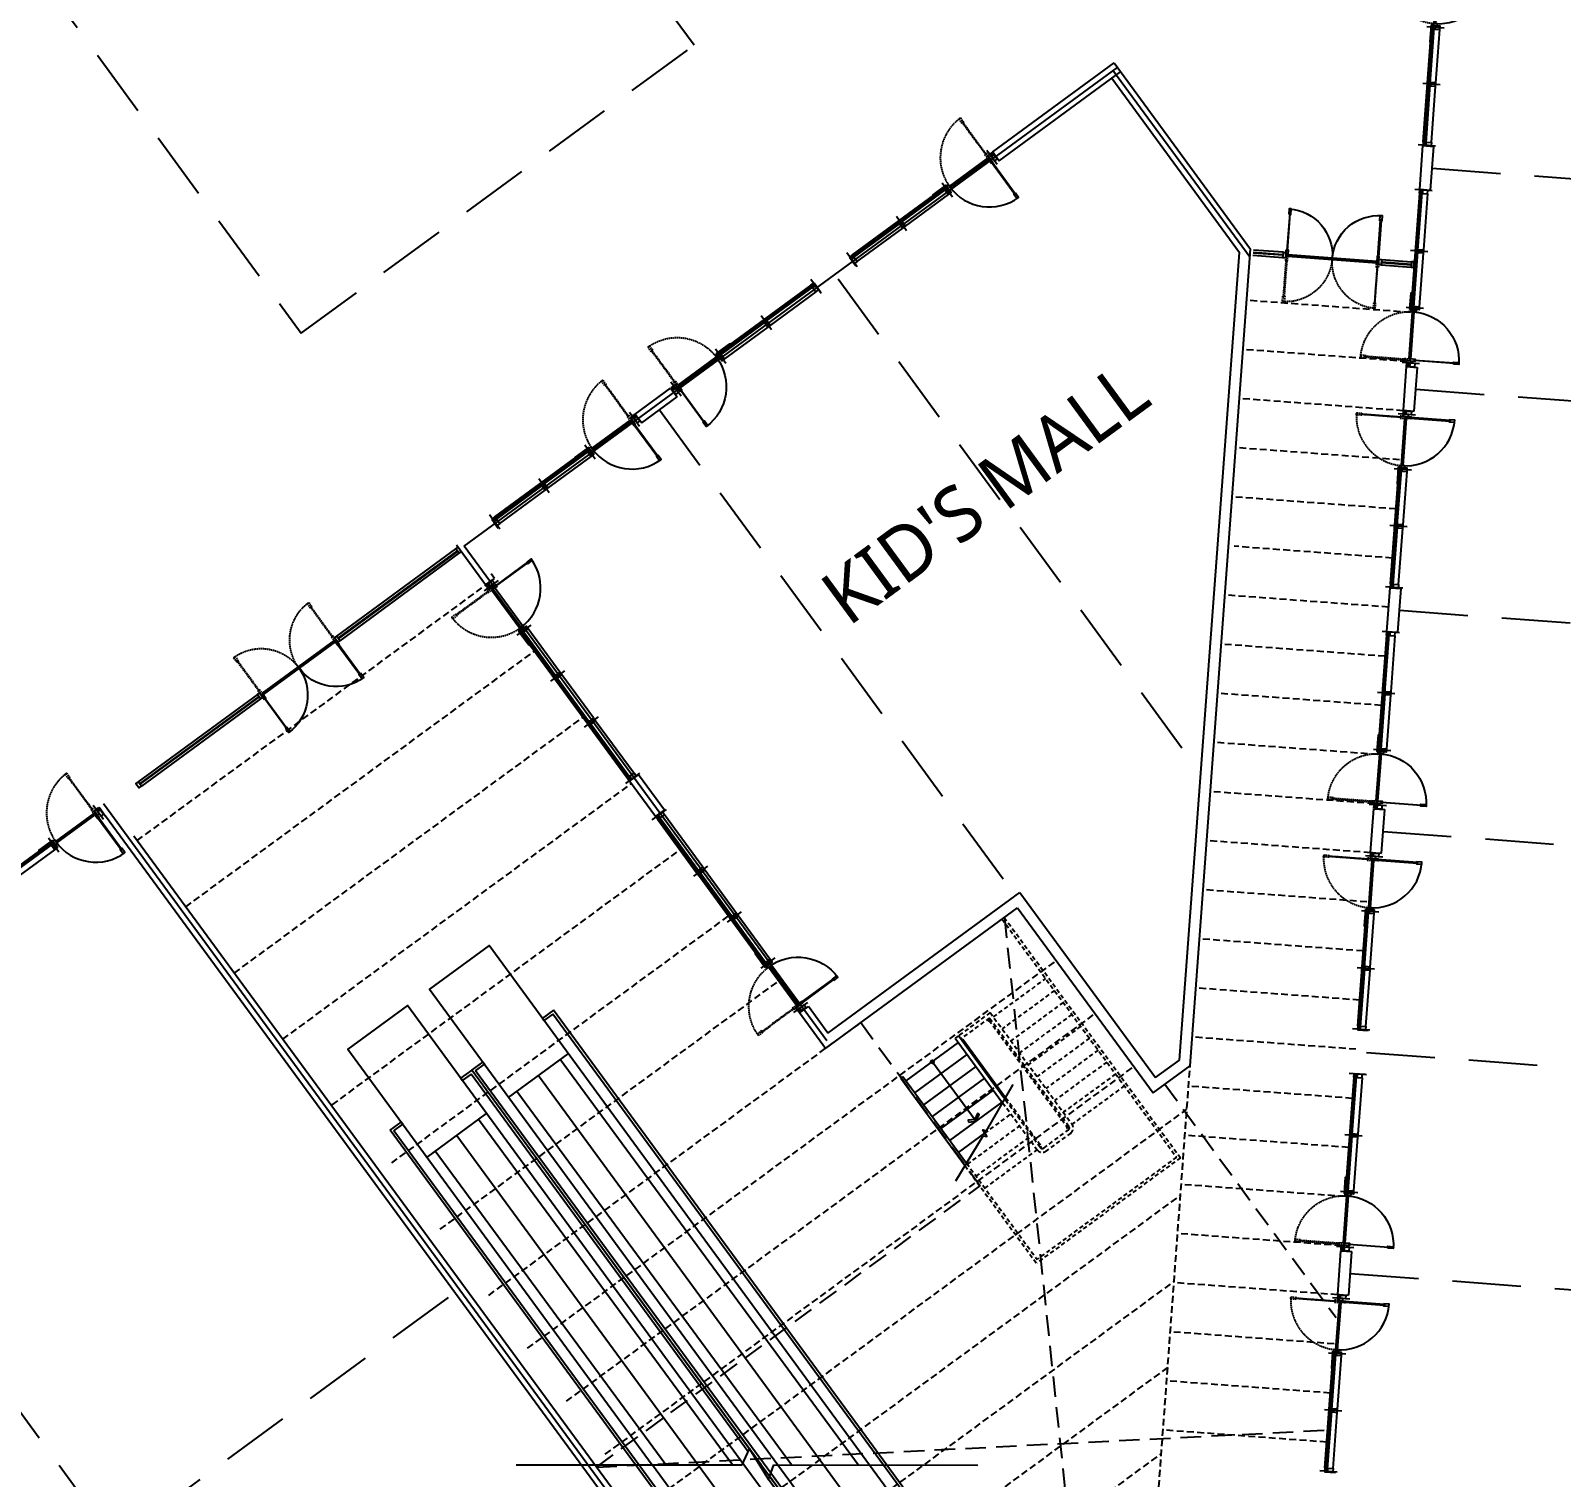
# Model space of a CAD drawing. Header units: millimetres. Extents: x 75184266 to 76346726, y -35850126 to -33679385.
# Drawn here: x 75520784 to 75548755, y -34946140 to -34919703 of the extents above; entities that cross this region are included whole.
import ezdxf
from ezdxf.enums import TextEntityAlignment as Align

# ---------------------------------------------------------------- set-up
doc = ezdxf.new("R2010")
doc.units = ezdxf.units.MM
doc.header["$LTSCALE"] = 50
doc.header["$MEASUREMENT"] = 0
for name, pattern in [('XR-1F-PLAN$0$CEN', [62, 60, -1, 0, -1]), ('XR-1F-PLAN$0$HIDDEN', [0.375, 0.25, -0.125]), ('XR-지하3층$0$-HID', [2.5, 1.5, -1]), ('XR-지하3층$0$HIDDEN', [0.375, 0.25, -0.125])]:
    doc.linetypes.add(name, pattern=pattern)
doc.layers.get('Defpoints').update_dxf_attribs({"color": 51, "linetype": 'CONTINUOUS'})
for name, color, linetype in [('AA-MKXS', 3, 'CONTINUOUS'), ('XR-1F-PLAN$0$A-CEN02', 27, 'XR-1F-PLAN$0$CEN'), ('XR-1F-PLAN$0$A-DOR-FRAME', 7, 'CONTINUOUS'), ('XR-1F-PLAN$0$A-DOR-GL', 142, 'CONTINUOUS'), ('XR-1F-PLAN$0$A-DOR-HID', 9, 'XR-1F-PLAN$0$HIDDEN'), ('XR-1F-PLAN$0$A-DOR-TRACE', 8, 'CONTINUOUS'), ('XR-1F-PLAN$0$A-FRAME', 1, 'CONTINUOUS'), ('XR-1F-PLAN$0$A-HDCP7', 7, 'CONTINUOUS'), ('XR-1F-PLAN$0$A-WIN-ELE8', 8, 'CONTINUOUS'), ('XR-지하3층$0$CON', 2, 'CONTINUOUS'), ('XR-지하3층$0$HD', 7, 'CONTINUOUS'), ('XR-지하3층$0$난간', 6, 'CONTINUOUS')]:
    doc.layers.add(name, color=color, linetype=linetype)
doc.layers.add('건축', color=8, linetype='CONTINUOUS', plot=False)
doc.styles.add('XR-지하3층$0$맑은고딕', font='')
doc.styles.get('XR-지하3층$0$맑은고딕').set_extended_font_data('Malgun Gothic')

# ---------------------------------------------------------------- blocks, each defined once
blk = doc.blocks.new('XR-지하3층$0$에스컬레이터')
at = {"layer": 'XR-지하3층$0$난간'}
for p, q in [((-6134, 2778), (-6134, 2528)), ((4171, 2778), (-6134, 2778)), ((-6084, 2528), (-6134, 2528)), ((-6084, 2728), (-6084, 2528)), ((4135, 2728), (-6084, 2728)), ((-5334, 1177), (-5334, 2527)), ((3860, 2355), (-5334, 2343)), ((-5334, 1853), (3489, 1849)), ((-6133, 928), (-6133, 1178)), ((-6083, 1178), (-6133, 1178)), ((-6083, 978), (-6083, 1178)), ((3140, 1374), (-5334, 1363)), ((2812, 928), (-6133, 928)), ((2812, 928), (-6133, 928)), ((-6133, 927), (-6133, 677)), ((3070, 927), (-6133, 927)), ((3038, 978), (-6083, 978)), ((-6083, 877), (-6083, 677)), ((2477, 877), (-6083, 877)), ((-6083, 677), (-6133, 677)), ((-5333, -674), (-5334, 676)), ((2499, 503), (-5334, 493)), ((-5334, 3), (2129, -1)), ((1779, -478), (-5333, -487)), ((-6132, -923), (-6132, -673)), ((-6082, -673), (-6132, -673)), ((-6082, -873), (-6082, -673)), ((1452, -923), (-6132, -923)), ((1452, -923), (-6132, -923)), ((1488, -873), (-6082, -873))]:
    blk.add_line(p, q, dxfattribs=at)
at = {"layer": 'XR-지하3층$0$난간', "color": 8}
for p, q in [((13413, 2728), (4135, 2728)), ((13463, 2778), (4171, 2778)), ((12666, 1188), (12666, 2538)), ((13413, 2728), (13413, 2528)), ((13413, 2528), (13463, 2528)), ((13463, 2778), (13463, 2528)), ((15113, 2520), (15112, 1170)), ((3490, 1850), (12666, 1847)), ((13414, 978), (13414, 1178)), ((13414, 1178), (13464, 1178)), ((13464, 928), (13464, 1178)), ((13414, 978), (3038, 978)), ((13464, 928), (3070, 928)), ((13464, 928), (3070, 928)), ((13463, 927), (3070, 927)), ((13413, 877), (3103, 877)), ((13413, 877), (13413, 677)), ((13463, 927), (13463, 677)), ((12665, -679), (12667, 671)), ((13413, 677), (13463, 677)), ((15113, 669), (15112, -681)), ((2130, 0), (12666, -4)), ((13414, -873), (13414, -673)), ((13414, -673), (13464, -673)), ((13464, -923), (13464, -673)), ((13464, -923), (1452, -923)), ((13464, -923), (1452, -923)), ((13414, -873), (1488, -873))]:
    blk.add_line(p, q, dxfattribs=at)
at = {"layer": 'XR-지하3층$0$난간'}
for points in [[(2949, 1115), (5156, 4118)], [(3984, 2523), (-7781, 2529), (-7782, 1179), (2993, 1174)], [(2605, 646), (2450, 927), (3103, 877), (2949, 1115)], [(2625, 673), (-7781, 678), (-7782, -672), (1633, -676)], [(159, -2682), (2605, 646)]]:
    blk.add_lwpolyline(points, dxfattribs=at)
at = {"layer": 'XR-지하3층$0$난간', "color": 8}
for points in [[(15113, 2520), (3985, 2524)], [(2993, 1175), (15112, 1170)], [(15113, 669), (2625, 674)], [(1634, -675), (15112, -681)]]:
    blk.add_lwpolyline(points, dxfattribs=at)
blk = doc.blocks.new('XR-지하3층$0$A$C6B0820DB')
at = {"layer": 'XR-지하3층$0$CON', "ltscale": 100}
blk.add_line((-5210, 1416, 0), (-5210, 1416, 0), dxfattribs=at)
at = {"layer": 'XR-지하3층$0$HD', "linetype": 'XR-지하3층$0$-HID'}
for p, q in [((-5260, -3978), (-5260, 1466, 0)), ((-5260, 1466, 0), (-2000, 1466, 0)), ((-5210, -3978), (-5210, 1416, 0)), ((-5210, 1416, 0), (-2050, 1416, 0)), ((-2050, -762), (-2050, 1416)), ((-2000, -741), (-2000, 1466)), ((-5210, -198, 0), (-4025, -198, 0)), ((-4025, -2728), (-4025, -198, 0)), ((-3955, -198, 0), (-3955, -2658)), ((-3925, -2628), (-3925, -198, 0)), ((-3910, -83), (-3350, -83)), ((-3350, -153), (-3910, -153)), ((-3335, -1309), (-3335, -198)), ((-3305, -198), (-3305, -1296)), ((-3235, -1265), (-3235, -198)), ((-2050, -198), (-3235, -198)), ((-5210, -468, 0), (-4025, -468, 0)), ((-2050, -468), (-3235, -468)), ((-5210, -738, 0), (-4025, -738, 0)), ((-2050, -738), (-3235, -738)), ((-5210, -1008, 0), (-4025, -1008, 0)), ((-2642, -1008), (-3235, -1008)), ((-5210, -1278), (-4025, -1278)), ((-5210, -1548), (-4025, -1548)), ((-5210, -1818), (-4025, -1818)), ((-5210, -2088), (-4025, -2088)), ((-5210, -2358), (-4025, -2358)), ((-4025, -2628), (-5210, -2628)), ((-4025, -2728), (-3305, -2728)), ((-3925, -2628), (-3955, -2628)), ((-3955, -2658), (-3305, -2658)), ((-5210, -3978), (-5260, -3978))]:
    blk.add_line(p, q, dxfattribs=at)
at = {"layer": 'XR-지하3층$0$HD', "ltscale": 10}
for p, q in [((-3955, -198, 0), (-3925, -198, 0)), ((-3925, -198, 0), (-3895, -198, 0)), ((-3335, -198), (-3305, -198)), ((-3955, -468, 0), (-3925, -468, 0)), ((-3335, -468), (-3305, -468)), ((-3955, -738, 0), (-3925, -738, 0)), ((-3335, -738), (-3305, -738)), ((-2050, -2728), (-2050, -762)), ((-2000, -2728), (-2000, -741)), ((-3955, -1008, 0), (-3925, -1008, 0)), ((-3335, -1008), (-3305, -1008)), ((-2050, -1008), (-2642, -1008)), ((-3955, -1278), (-3925, -1278)), ((-3335, -1278), (-3305, -1278)), ((-3335, -2628), (-3335, -1309)), ((-3305, -1296), (-3305, -2728)), ((-3235, -2728), (-3235, -1265)), ((-2050, -1278), (-3235, -1278)), ((-2642, -2628), (-2642, -1278)), ((-3955, -1548), (-3925, -1548)), ((-3335, -1548), (-3305, -1548)), ((-2050, -1548), (-3235, -1548)), ((-3955, -1818), (-3925, -1818)), ((-3335, -1818), (-3305, -1818)), ((-2050, -1818), (-3235, -1818)), ((-3955, -2088), (-3925, -2088)), ((-3335, -2088), (-3305, -2088)), ((-2050, -2088), (-3235, -2088)), ((-3955, -2358), (-3925, -2358)), ((-3335, -2358), (-3305, -2358)), ((-2050, -2358), (-3235, -2358)), ((-3925, -2628), (-3895, -2628)), ((-3335, -2628), (-3305, -2628)), ((-3305, -2728), (-3235, -2728)), ((-2050, -2628), (-3235, -2628)), ((-2000, -2728), (-2050, -2728))]:
    blk.add_line(p, q, dxfattribs=at)
at = {"layer": 'XR-지하3층$0$HD', "ltscale": 10, "elevation": 0}
blk.add_lwpolyline([(-1700, -617), (-2593, -988), (-2638, -937), (-2647, -1078), (-2692, -1027), (-3584, -1419)], dxfattribs=at)
blk.add_lwpolyline([(-2522, -1346), (-2642, -1278), (-2762, -1346), (-2745, -1376), (-2642, -1317), (-2539, -1376)], close=True, dxfattribs=at)
at = {"layer": 'XR-지하3층$0$HD', "ltscale": 10}
blk.add_circle((-2642, -2628), 30, dxfattribs=at)
blk.add_circle((-2642, -2628), 30, dxfattribs=at)
at = {"layer": 'XR-지하3층$0$HD', "linetype": 'XR-지하3층$0$-HID'}
for centre, radius, start, end in [((-3910, -198), 115, 90, 180), ((-3910, -198), 45, 90, 180), ((-3350, -198), 115, 0, 90), ((-3350, -198), 45, 0, 90)]:
    blk.add_arc(centre, radius, start, end, dxfattribs=at)
blk = doc.blocks.new('XR-1F-PLAN$0$A$C10B20476')
at = {"layer": 'Defpoints'}
for p, q in [((134, 35), (110, 35)), ((110, 35), (110, 0)), ((134, 35), (134, 0))]:
    blk.add_line(p, q, dxfattribs=at)
at = {"layer": 'XR-1F-PLAN$0$A-CEN02', "linetype": 'Continuous'}
blk.add_line((318, 80), (0, 80), dxfattribs=at)
at = {"layer": 'XR-1F-PLAN$0$A-FRAME'}
for p, q in [((144, 80), (110, 80)), ((110, 56), (144, 56)), ((110, 43), (144, 43)), ((144, 20), (134, 20))]:
    blk.add_line(p, q, dxfattribs=at)
for points in [[(88, 20), (88, 80)], [(110, 35), (110, 80)], [(122, 48), (144, 48), (144, 20), (238, 20), (238, 80), (144, 80), (144, 51), (122, 51), (122, 48)]]:
    blk.add_lwpolyline(points, dxfattribs=at)
blk = doc.blocks.new('XR-1F-PLAN$0$A$C491451C1')
at = {"layer": 'Defpoints'}
for p, q in [((15, 208), (-20, 208)), ((15, 184), (-20, 184)), ((15, 184), (15, 208)), ((45, 208), (45, 184)), ((45, 208), (80, 208)), ((45, 184), (80, 184))]:
    blk.add_line(p, q, dxfattribs=at)
at = {"layer": 'XR-1F-PLAN$0$A-CEN02', "linetype": 'Continuous'}
blk.add_line((30, 0), (30, 318), dxfattribs=at)
at = {"layer": 'XR-1F-PLAN$0$A-FRAME'}
for p, q in [((0, 174), (0, 184)), ((24, 208), (24, 174)), ((37, 208), (37, 174)), ((60, 174), (60, 184))]:
    blk.add_line(p, q, dxfattribs=at)
for points in [[(0, 230), (60, 230)], [(29, 196), (29, 174), (0, 174), (0, 80), (60, 80), (60, 174), (32, 174), (32, 196), (29, 196)], [(15, 208), (45, 208)]]:
    blk.add_lwpolyline(points, dxfattribs=at)
blk = doc.blocks.new('XR-1F-PLAN$0$A$C7F517DA1')
at = {"layer": 'XR-1F-PLAN$0$A-DOR-FRAME', "ltscale": 0.5, "elevation": 0}
for points in [[(50, 1675), (60, 1675), (60, 1690), (75, 1690), (75, 1675), (85, 1675), (85, 1775), (50, 1775)], [(50, 925), (10, 925), (10, 825), (50, 825)], [(990, 925), (950, 925), (950, 825), (990, 825)]]:
    blk.add_lwpolyline(points, close=True, dxfattribs=at)
blk.add_lwpolyline([(50, 875), (50, 975), (60, 975), (60, 960), (75, 960), (75, 975), (85, 975), (85, 875), (50, 875)], dxfattribs=at)
at = {"layer": 'XR-1F-PLAN$0$A-DOR-GL', "elevation": 0}
blk.add_lwpolyline([(62, 962), (72, 962), (72, 1687), (62, 1687)], close=True, dxfattribs=at)
at = {"layer": 'XR-1F-PLAN$0$A-DOR-HID', "ltscale": 2, "elevation": 0}
blk.add_lwpolyline([(50, 875), (50, 775), (60, 775), (60, 790), (75, 790), (75, 775), (85, 775), (85, 875), (50, 875)], dxfattribs=at)
for points in [[(62, 788), (72, 788), (72, 63), (62, 63)], [(50, 75), (60, 75), (60, 60), (75, 60), (75, 75), (85, 75), (85, -25), (50, -25)]]:
    blk.add_lwpolyline(points, close=True, dxfattribs=at)
at = {"layer": 'XR-1F-PLAN$0$A-DOR-HID', "ltscale": 2}
blk.add_arc((50, 875, 0), 900, 270, 0, dxfattribs=at)
at = {"layer": 'XR-1F-PLAN$0$A-DOR-TRACE'}
blk.add_arc((50, 875, 0), 900, 0, 90, dxfattribs=at)
at = {"layer": 'XR-1F-PLAN$0$A-WIN-ELE8'}
for p, q in [((85, 890, 0), (950, 890, 0)), ((85, 860, 0), (950, 860, 0))]:
    blk.add_line(p, q, dxfattribs=at)
blk = doc.blocks.new('SW-4.05')
at = {"layer": 'AA-MKXS', "ltscale": 0.5}
for p, q in [((0, -200), (0, 0)), ((3250, -200, 0), (3250, 0, 0))]:
    blk.add_line(p, q, dxfattribs=at)
at = {"layer": 'XR-1F-PLAN$0$A-DOR-GL', "elevation": 0}
for points in [[(1095, -154), (1095, -178), (2105, -178), (2105, -154)], [(3195, -154), (3195, -178), (2135, -178), (2135, -154)]]:
    blk.add_lwpolyline(points, close=True, dxfattribs=at)
at = {"layer": 'XR-1F-PLAN$0$A-FRAME'}
for p, q in [((10, -200), (10, -178)), ((70, -200), (70, -178)), ((2090, -200), (2090, -178)), ((2150, -200), (2150, -178)), ((3180, -200, 0), (3180, -178, 0)), ((3240, -200, 0), (3240, -178, 0))]:
    blk.add_line(p, q, dxfattribs=at)
at = {"layer": 'XR-1F-PLAN$0$A-HDCP7', "elevation": 0}
blk.add_lwpolyline([(1350, -200), (1050, -200), (1050, -215), (1350, -215)], close=True, dxfattribs=at)
at = {"layer": 'XR-1F-PLAN$0$A-WIN-ELE8'}
for p, q in [((2090, -50, 0), (1110, -50, 0)), ((3180, -200, 0), (1110, -200, 0)), ((3180, -50, 0), (2150, -50, 0))]:
    blk.add_line(p, q, dxfattribs=at)
at = {"layer": 'XR-1F-PLAN$0$A-DOR-FRAME', "ltscale": 600, "extrusion": (0, 0, -1), "xscale": -1, "zscale": -1, "rotation": 2.5358915e-09}
blk.add_blockref('XR-1F-PLAN$0$A$C7F517DA1', (-60, -1025, 0), dxfattribs=at)
at = {"layer": 'XR-1F-PLAN$0$A-FRAME', "extrusion": (0, 0, -1), "zscale": -1, "rotation": 90.00000000253594}
blk.add_blockref('XR-1F-PLAN$0$A$C10B20476', (10, -288, 0), dxfattribs=at)
at = {"layer": 'XR-1F-PLAN$0$A-FRAME', "ltscale": 0.5, "extrusion": (0, 0, -1), "xscale": -1, "zscale": -1, "rotation": 180}
for p in [(-1110, 30, 0), (-2150, 30, 0)]:
    blk.add_blockref('XR-1F-PLAN$0$A$C491451C1', p, dxfattribs=at)
at = {"layer": 'XR-1F-PLAN$0$A-FRAME', "xscale": -1, "rotation": 269.999999997464}
blk.add_blockref('XR-1F-PLAN$0$A$C10B20476', (3160, -288, 0), dxfattribs=at)
blk = doc.blocks.new('XR-1F-PLAN$0$양개문')
at = {"layer": 'XR-1F-PLAN$0$A-DOR-FRAME', "ltscale": 0.5}
for points in [[(50, 800), (60, 800), (60, 815), (75, 815), (75, 800), (85, 800), (85, 900), (50, 900)], [(1750, 800), (1740, 800), (1740, 815), (1725, 815), (1725, 800), (1715, 800), (1715, 900), (1750, 900)], [(50, 100), (0, 100), (0, 0), (50, 0)], [(50, 150), (60, 150), (60, 135), (75, 135), (75, 150), (85, 150), (85, 50), (50, 50)], [(1750, 150), (1740, 150), (1740, 135), (1725, 135), (1725, 150), (1715, 150), (1715, 50), (1750, 50)], [(1800, 100), (1750, 100), (1750, 0), (1800, 0)]]:
    blk.add_lwpolyline(points, close=True, dxfattribs=at)
at = {"layer": 'XR-1F-PLAN$0$A-DOR-GL'}
for points in [[(62, 137), (72, 137), (72, 812), (62, 812)], [(1737, 137), (1727, 137), (1727, 812), (1737, 812)]]:
    blk.add_lwpolyline(points, close=True, dxfattribs=at)
at = {"layer": 'XR-1F-PLAN$0$A-DOR-HID', "ltscale": 2}
for points in [[(50, -50), (60, -50), (60, -35), (75, -35), (75, -50), (85, -50), (85, 50), (50, 50)], [(1750, -50), (1740, -50), (1740, -35), (1725, -35), (1725, -50), (1715, -50), (1715, 50), (1750, 50)], [(62, -37), (72, -37), (72, -712), (62, -712)], [(1737, -37), (1727, -37), (1727, -712), (1737, -712)], [(50, -700), (60, -700), (60, -715), (75, -715), (75, -700), (85, -700), (85, -800), (50, -800)], [(1750, -700), (1740, -700), (1740, -715), (1725, -715), (1725, -700), (1715, -700), (1715, -800), (1750, -800)]]:
    blk.add_lwpolyline(points, close=True, dxfattribs=at)
for centre, start, end in [((50, 50), 270, 0), ((1750, 50), 180, 270)]:
    blk.add_arc(centre, 850, start, end, dxfattribs=at)
at = {"layer": 'XR-1F-PLAN$0$A-DOR-TRACE'}
for centre, start, end in [((50, 50), 360, 90), ((1750, 50), 90, 180)]:
    blk.add_arc(centre, 850, start, end, dxfattribs=at)
at = {"layer": 'XR-1F-PLAN$0$A-WIN-ELE8'}
for p, q in [((1715, 65), (85, 65)), ((1715, 35), (85, 35))]:
    blk.add_line(p, q, dxfattribs=at)
blk = doc.blocks.new('SW-10.5')
at = {"layer": 'AA-MKXS', "ltscale": 0.5}
for p, q in [((-200, 4850), (0, 4850)), ((-200, 4840, 0), (-178, 4840, 0)), ((-200, 400), (0, 400)), ((-200, 400), (-200, -400)), ((0, 400), (0, -400)), ((-200, -400), (0, -400)), ((-200, -4840, 0), (-178, -4840, 0)), ((-200, -4850), (0, -4850))]:
    blk.add_line(p, q, dxfattribs=at)
at = {"layer": 'XR-1F-PLAN$0$A-DOR-GL'}
for points in [[(-154, 3755), (-178, 3755), (-178, 2745), (-154, 2745)], [(-154, 1705), (-178, 1705), (-178, 2715), (-154, 2715)], [(-154, 455), (-178, 455), (-178, 1675), (-154, 1675)], [(-154, -455), (-178, -455), (-178, -1675), (-154, -1675)], [(-154, -1705), (-178, -1705), (-178, -2715), (-154, -2715)], [(-154, -3755), (-178, -3755), (-178, -2745), (-154, -2745)]]:
    blk.add_lwpolyline(points, close=True, dxfattribs=at)
at = {"layer": 'XR-1F-PLAN$0$A-FRAME'}
for p, q in [((-200, 4780, 0), (-178, 4780, 0)), ((-200, 2760, 0), (-178, 2760, 0)), ((-200, 2700, 0), (-178, 2700, 0)), ((-200, 1720, 0), (-178, 1720, 0)), ((-200, 1660, 0), (-178, 1660, 0)), ((-200, 470, 0), (-178, 470, 0)), ((-200, 410, 0), (-178, 410, 0)), ((-200, -410, 0), (-178, -410, 0)), ((-200, -470, 0), (-178, -470, 0)), ((-200, -1660, 0), (-178, -1660, 0)), ((-200, -1720, 0), (-178, -1720, 0)), ((-200, -2700, 0), (-178, -2700, 0)), ((-200, -2760, 0), (-178, -2760, 0)), ((-200, -4780, 0), (-178, -4780, 0))]:
    blk.add_line(p, q, dxfattribs=at)
at = {"layer": 'XR-1F-PLAN$0$A-HDCP7'}
for points in [[(-200, 3500), (-200, 3800), (-215, 3800), (-215, 3500)], [(-200, -3500), (-200, -3800), (-215, -3800), (-215, -3500)]]:
    blk.add_lwpolyline(points, close=True, dxfattribs=at)
at = {"layer": 'XR-1F-PLAN$0$A-WIN-ELE8'}
for p, q in [((-200, 1725, 0), (-200, 3740)), ((-50, 2760), (-50, 3740)), ((-50, 1725, 0), (-50, 2700)), ((-200, 470, 0), (-200, 1660)), ((-50, 1660), (-50, 470)), ((-200, -1660), (-200, -470)), ((-50, -1660), (-50, -470)), ((-200, -1725, 0), (-200, -3740)), ((-50, -1725, 0), (-50, -2700)), ((-50, -2760), (-50, -3740))]:
    blk.add_line(p, q, dxfattribs=at)
at = {"layer": 'XR-1F-PLAN$0$A-DOR-FRAME', "ltscale": 600, "extrusion": (0, 0, -1), "xscale": -1, "zscale": -1, "rotation": 90}
blk.add_blockref('XR-1F-PLAN$0$A$C7F517DA1', (1025, 4790, 0), dxfattribs=at)
at = {"layer": 'XR-1F-PLAN$0$A-DOR-FRAME', "ltscale": 600, "extrusion": (0, 0, -1), "zscale": -1, "rotation": 90}
blk.add_blockref('XR-1F-PLAN$0$A$C7F517DA1', (1025, -4790, 0), dxfattribs=at)
at = {"layer": 'XR-1F-PLAN$0$A-FRAME', "extrusion": (0, 0, -1), "zscale": -1, "rotation": 180}
blk.add_blockref('XR-1F-PLAN$0$A$C10B20476', (288, 4860), dxfattribs=at)
at = {"layer": 'XR-1F-PLAN$0$A-FRAME', "ltscale": 0.5, "extrusion": (0, 0, -1), "xscale": -1, "zscale": -1, "rotation": 270}
for p in [(-30, 3740), (-30, 2700), (-30, 1660)]:
    blk.add_blockref('XR-1F-PLAN$0$A$C491451C1', p, dxfattribs=at)
at = {"layer": 'XR-1F-PLAN$0$A-FRAME', "xscale": -1, "rotation": 180}
blk.add_blockref('XR-1F-PLAN$0$A$C10B20476', (-288, 490), dxfattribs=at)
at = {"layer": 'XR-1F-PLAN$0$A-FRAME'}
blk.add_blockref('XR-1F-PLAN$0$A$C10B20476', (-288, -490), dxfattribs=at)
at = {"layer": 'XR-1F-PLAN$0$A-FRAME', "ltscale": 0.5, "extrusion": (0, 0, -1), "zscale": -1, "rotation": 270}
for p in [(-30, -1660), (-30, -2700), (-30, -3740)]:
    blk.add_blockref('XR-1F-PLAN$0$A$C491451C1', p, dxfattribs=at)
at = {"layer": 'XR-1F-PLAN$0$A-FRAME', "extrusion": (0, 0, -1), "xscale": -1, "zscale": -1, "rotation": 359.9999999999999}
blk.add_blockref('XR-1F-PLAN$0$A$C10B20476', (288, -4860), dxfattribs=at)
blk = doc.blocks.new('SW-3.9')
at = {"layer": 'AA-MKXS', "ltscale": 0.5}
for p, q in [((0, 200), (0, 0)), ((2800, 200, 0), (2800, 0, 0))]:
    blk.add_line(p, q, dxfattribs=at)
at = {"layer": 'XR-1F-PLAN$0$A-DOR-GL', "elevation": 0}
for points in [[(1095, 154), (1095, 178), (2105, 178), (2105, 154)], [(2745, 154), (2745, 178), (2135, 178), (2135, 154)]]:
    blk.add_lwpolyline(points, close=True, dxfattribs=at)
at = {"layer": 'XR-1F-PLAN$0$A-FRAME'}
for p, q in [((10, 200), (10, 178)), ((70, 200), (70, 178)), ((2090, 200), (2090, 178)), ((2150, 200), (2150, 178)), ((2730, 200, 0), (2730, 178, 0)), ((2790, 200, 0), (2790, 178, 0))]:
    blk.add_line(p, q, dxfattribs=at)
at = {"layer": 'XR-1F-PLAN$0$A-HDCP7', "elevation": 0}
blk.add_lwpolyline([(1350, 200), (1050, 200), (1050, 215), (1350, 215)], close=True, dxfattribs=at)
at = {"layer": 'XR-1F-PLAN$0$A-WIN-ELE8'}
for p, q in [((2730, 200, 0), (1110, 200, 0)), ((2090, 50, 0), (1110, 50, 0)), ((2730, 50, 0), (2150, 50, 0))]:
    blk.add_line(p, q, dxfattribs=at)
at = {"layer": 'XR-1F-PLAN$0$A-DOR-FRAME', "ltscale": 600, "extrusion": (0, 0, -1), "zscale": -1, "rotation": 179.9999999825117}
blk.add_blockref('XR-1F-PLAN$0$A$C7F517DA1', (-60, 1025, 0), dxfattribs=at)
at = {"layer": 'XR-1F-PLAN$0$A-FRAME'}
for p, rotation in [((-10, 288, 0), 270.0000000174883), ((2710, 288, 0), 270.0000000174886)]:
    blk.add_blockref('XR-1F-PLAN$0$A$C10B20476', p, dxfattribs=dict(at, rotation=rotation))
at = {"layer": 'XR-1F-PLAN$0$A-FRAME', "ltscale": 0.5, "extrusion": (0, 0, -1), "zscale": -1}
for p in [(-1110, -30, 0), (-2150, -30, 0)]:
    blk.add_blockref('XR-1F-PLAN$0$A$C491451C1', p, dxfattribs=at)

msp = doc.modelspace()

# ---------------------------------------------------------------- linework, layer by layer
at = {"layer": '건축', "ltscale": 0.5}
for p, q in [((75528706.1, -34929125.5), (75540641.9, -34920374.8)), ((75543065.7, -34923849.9), (75540561.3, -34920433.9)), ((75546166.4, -34922602.5), (75546225.6, -34921804.7)), ((75546365.9, -34922617.3), (75546425.1, -34921819.5)), ((75545866.9, -34926641.4), (75545926.1, -34925843.6)), ((75546066.3, -34926656.2), (75546125.5, -34925858.4)), ((75529098.4, -34929829.8), (75528566.3, -34929104)), ((75535331.2, -34938162.1), (75528706.1, -34929125.5)), ((75529259.7, -34929711.6), (75529200.6, -34929630.9)), ((75545567.3, -34930680.3), (75545626.5, -34929882.5)), ((75545766.8, -34930695.1), (75545825.9, -34929897.3)), ((75538433.4, -34956092.9), (75522114.5, -34933834.2)), ((75545267.8, -34934719.2), (75545326.9, -34933921.4)), ((75545467.2, -34934734), (75545526.4, -34933936.2)), ((75538234.5, -34955990.7), (75522152.1, -34934054.6)), ((75538514.1, -34956033.8), (75522668.1, -34934420.2)), ((75535352.7, -34938022.3), (75538860.9, -34935450.3)), ((75538860.9, -34935450.3), (75541341.3, -34938833.5)), ((75535309.7, -34938301.8), (75538817.8, -34935729.8)), ((75538817.8, -34935729.8), (75541298.2, -34939113)), ((75535352.7, -34938022.3), (75534995, -34937534.4)), ((75535309.7, -34938301.8), (75534833.7, -34937652.7)), ((75544668.7, -34942797.1), (75544727.8, -34941999.2)), ((75544868.1, -34942811.8), (75544927.3, -34942014))]:
    msp.add_line(p, q, dxfattribs=at)
at = {"layer": '건축', "ltscale": 100}
for p, q in [((75538365, -34921920.1), (75540582.8, -34920294.1)), ((75538483.2, -34922081.4), (75540701, -34920455.4)), ((75540582.8, -34920294.1), (75543077, -34923696.3)), ((75540539.7, -34920573.7), (75542872.1, -34923755)), ((75541777.6, -34938513.6), (75542872.1, -34923755)), ((75541970.2, -34938620.4), (75543077, -34923696.3)), ((75531832.5, -34926709.4), (75532477.7, -34926236.4)), ((75531950.8, -34926870.7), (75532595.9, -34926397.7)), ((75541298.2, -34939113), (75541970.2, -34938620.4)), ((75541341.3, -34938833.5), (75541777.6, -34938513.6))]:
    msp.add_line(p, q, dxfattribs=at)
at = {"layer": '건축'}
for p, q in [((75543667, -34923852.4), (75543118.6, -34923811.7)), ((75543670.4, -34923807.5), (75543121.9, -34923766.9)), ((75543671.1, -34923797.6), (75543122.7, -34923756.9)), ((75543674.4, -34923752.7), (75543126, -34923712)), ((75545469.2, -34923885.9), (75546018, -34923926.6, 0)), ((75545461.8, -34923985.6), (75546010.6, -34924026.3, 0)), ((75545465.2, -34923940.7), (75546013.9, -34923981.4, 0)), ((75545465.9, -34923930.7), (75546014.6, -34923971.4, 0)), ((75526378, -34930770.3), (75528555.5, -34929173.9)), ((75526404.6, -34930806.6), (75528582.1, -34929210.2)), ((75526410.6, -34930814.7), (75528588, -34929218.3)), ((75526437.2, -34930851), (75528614.7, -34929254.6)), ((75524926.6, -34931834.4), (75522748.9, -34933431)), ((75524953.2, -34931870.7), (75522775.5, -34933467.3)), ((75524959.1, -34931878.8), (75522781.4, -34933475.4)), ((75524985.7, -34931915.1), (75522808, -34933511.7))]:
    msp.add_line(p, q, dxfattribs=at)
at = {"layer": '건축', "linetype": 'XR-지하3층$0$HIDDEN', "ltscale": 100}
for p, q in [((75535539.6, -34924239.5), (75542165.9, -34933277.7)), ((75532273.4, -34926634.2), (75538780.2, -34935509.4)), ((75532024.7, -34960543.5), (75515942.2, -34938607.3)), ((75515311.5, -34952461.3), (75528537.8, -34942764.5))]:
    msp.add_line(p, q, dxfattribs=at)
at = {"layer": '건축', "linetype": 'XR-지하3층$0$HIDDEN', "ltscale": 10}
for p, q in [((75545999.5, -34924853.3), (75543007.7, -34924631.4)), ((75545932.9, -34925750.9), (75542941.1, -34925528.9)), ((75545866.3, -34926648.4), (75542874.6, -34926426.4)), ((75545799.8, -34927545.9), (75542808, -34927324)), ((75545733.2, -34928443.5), (75542741.4, -34928221.5)), ((75545666.6, -34929341), (75542774.6, -34929126.4)), ((75522730.2, -34934504.8), (75529101.4, -34929833.8)), ((75545600.1, -34930238.5), (75542608.3, -34930016.6)), ((75523617.1, -34935714.6), (75529988.3, -34931043.6)), ((75545533.5, -34931136.1), (75542541.7, -34930914.1)), ((75545466.9, -34932033.6), (75542475.2, -34931811.6)), ((75524504, -34936924.3), (75530875.2, -34932253.3)), ((75545400.4, -34932931.1), (75542408.6, -34932709.2)), ((75525390.9, -34938134), (75531762.1, -34933463)), ((75545333.8, -34933828.7), (75542342, -34933606.7)), ((75545267.3, -34934726.2), (75542275.5, -34934504.2)), ((75526293.7, -34939332), (75532649, -34934672.7)), ((75545200.7, -34935623.8), (75542208.9, -34935401.8)), ((75527381.6, -34940394.4), (75533535.9, -34935882.4)), ((75545134.1, -34936521.3), (75542142.3, -34936299.3)), ((75529865.3, -34943781.3), (75539527.3, -34936697.6)), ((75528268.6, -34941604), (75534422.8, -34937092.1)), ((75545067.6, -34937418.8), (75542075.8, -34937196.9)), ((75529155.7, -34942813.6), (75535951.1, -34937831.6)), ((75530575, -34944749), (75540236.9, -34937665.4)), ((75545001, -34938316.4), (75542009.2, -34938094.4)), ((75531284.6, -34945716.7), (75540946.4, -34938633.1)), ((75540803.2, -34954355.5), (75541970.2, -34938620.4)), ((75544934.4, -34939213.9), (75541942.7, -34938991.9)), ((75531994.2, -34946684.3), (75541911.4, -34939413.6)), ((75544867.9, -34940111.4), (75541876.1, -34939889.5)), ((75544801.3, -34941009), (75541809.5, -34940787)), ((75532703.9, -34947652), (75541794.7, -34940987.1)), ((75544734.7, -34941906.5), (75541743, -34941684.5)), ((75533195.6, -34948779.5), (75541678, -34942560.6)), ((75544668.2, -34942804), (75541676.4, -34942582.1)), ((75544601.6, -34943701.6), (75541609.8, -34943479.6)), ((75533905.1, -34949747.2), (75541561.3, -34944134.2)), ((75544535, -34944599.1), (75541543.3, -34944377.1)), ((75544468.5, -34945496.6), (75541476.7, -34945274.7)), ((75534614.6, -34950715), (75541444.6, -34945707.7))]:
    msp.add_line(p, q, dxfattribs=at)
at = {"layer": '건축', "linetype": 'XR-지하3층$0$HIDDEN', "ltscale": 30}
for p, q in [((75538576.8, -34935906.5), (75541041.3, -34959142.6)), ((75535952.5, -34937830.6), (75538137.2, -34940810.5)), ((75541510.9, -34938957.1), (75544637.2, -34943220.4)), ((75531123.2, -34945952.8), (75538137.2, -34940810.5)), ((75531123.2, -34945952.8), (75544484.9, -34945275.4))]:
    msp.add_line(p, q, dxfattribs=at)
at = {"layer": '건축', "linetype": 'XR-지하3층$0$HIDDEN', "ltscale": 100}
msp.add_lwpolyline([(75515877.4, -34896744.1), (75508699.7, -34902006.4), (75525728.2, -34925232.9), (75532905.8, -34919970.7)], close=True, dxfattribs=at)
for points in [[(75546395.4, -34922218.4), (75555570.3, -34922899.1)], [(75546095.8, -34926257.3), (75555270.7, -34926938)], [(75545796.1, -34930296.2), (75554971.1, -34930976.9)], [(75545496.5, -34934335.1), (75554671.6, -34935015.8)], [(75545196.8, -34938374), (75554372, -34939054.7)], [(75544897.1, -34942412.9), (75554072.5, -34943093.6)]]:
    msp.add_lwpolyline(points, dxfattribs=at)
at = {"layer": '건축', "ltscale": 600}
for points in [[(75546010.6, -34924026.3), (75546060.4, -34924030), (75546067.8, -34923930.3), (75546018, -34923926.6)], [(75528555.5, -34929173.9), (75528595.8, -34929144.3), (75528655, -34929225), (75528614.7, -34929254.6)], [(75522748.9, -34933431), (75522708.6, -34933460.6), (75522767.7, -34933541.2), (75522808, -34933511.7)]]:
    msp.add_lwpolyline(points, close=True, dxfattribs=at)

# ---------------------------------------------------------------- block references
at = {"layer": '건축'}
for name, p, rotation in [('SW-4.05', (75546665.4, -34918578.4, 0), 265.758155830336), ('SW-4.05', (75538483.2, -34922081.4, 0), 216.2468319375821), ('SW-4.05', (75531950.8, -34926870.7, 0), 216.2468339701114), ('SW-4.05', (75546066.2, -34926656.2, 0), 265.758155830336), ('SW-4.05', (75545467.2, -34934734, 0), 265.758155830336), ('XR-지하3층$0$에스컬레이터', (75531722.6, -34944193.9), 306.2542763311289), ('SW-4.05', (75544867.6, -34942811.8, 0), 265.758155830336)]:
    msp.add_blockref(name, p, dxfattribs=dict(at, rotation=rotation))
at = {"layer": '건축', "xscale": -1}
for name, p, rotation in [('SW-4.05', (75546125.4, -34925858.4, 0), 265.7582554075781), ('XR-1F-PLAN$0$양개문', (75545462.1, -34923985.6), 355.7568397433457), ('SW-4.05', (75532595.9, -34926397.7, 0), 216.2470352016891), ('SW-10.5', (75532127.4, -34933623), 216.2469335488655), ('XR-1F-PLAN$0$양개문', (75524926.4, -34931834.6), 216.2469335648549), ('SW-4.05', (75545526.4, -34933936.2, 0), 265.7582554075781), ('SW-3.9', (75522152.1, -34934054.6), 36.24693359898608), ('SW-4.05', (75544926.7, -34942014, 0), 265.7582554075781)]:
    msp.add_blockref(name, p, dxfattribs=dict(at, rotation=rotation))
at = {"layer": '건축', "ltscale": 0.5, "rotation": 216.2469856174421}
msp.add_blockref('XR-지하3층$0$A$C6B0820DB', (75536684, -34942226.5, 0), dxfattribs=at)

# ---------------------------------------------------------------- texts
at = {"layer": '건축', "style": 'XR-지하3층$0$맑은고딕'}
msp.add_text("KID'S MALL", height=1000, rotation=36.24693, dxfattribs=at).set_placement((75538220.6, -34928157.4), align=Align.MIDDLE_CENTER)

doc.saveas('drawing.dxf')
